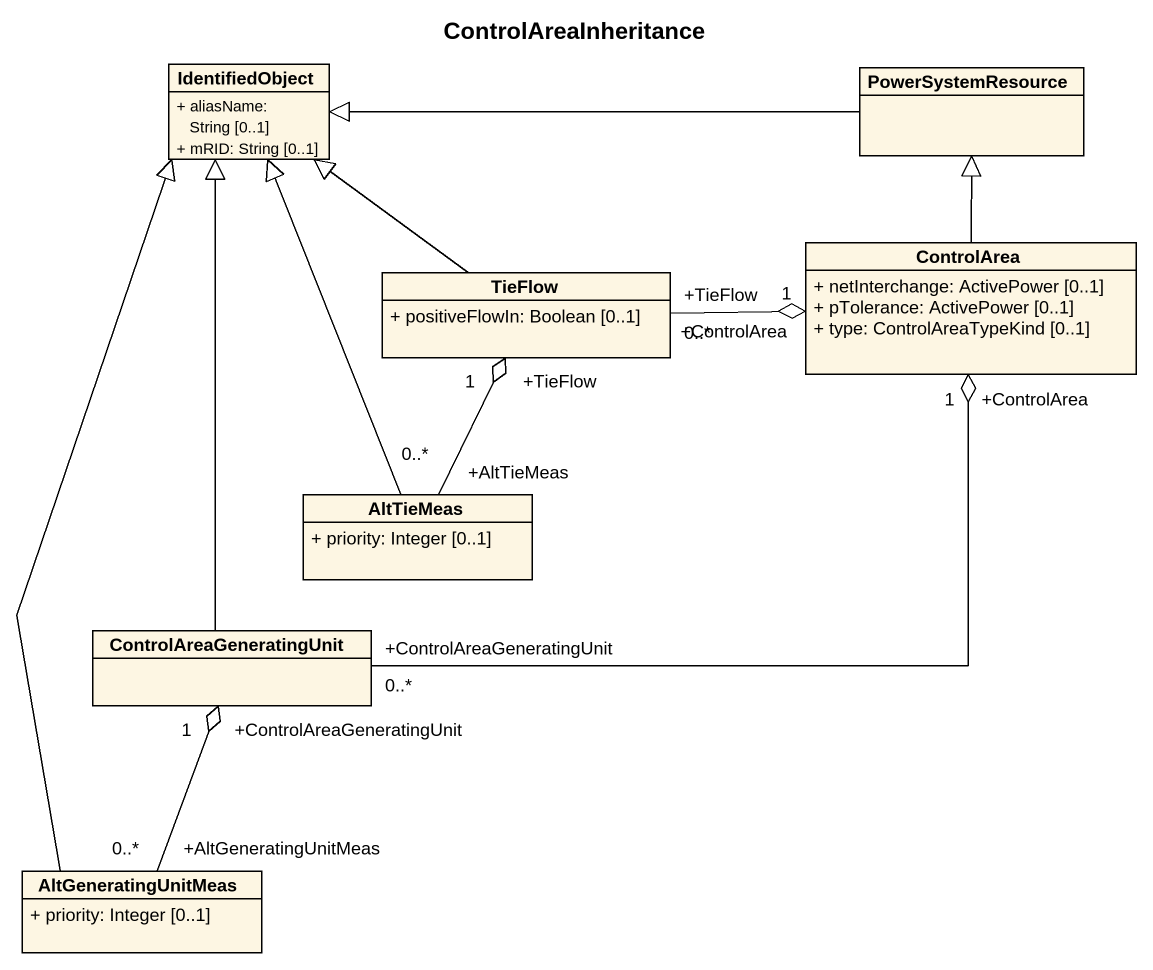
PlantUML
@startuml
title ControlAreaInheritance
hide circle
hide empty members
skinparam classAttributeIconSize 0
class IdentifiedObject {
  + aliasName: String [0..1]
  + mRID: String [0..1]
}
class PowerSystemResource
class TieFlow {
  + positiveFlowIn: Boolean [0..1]
}
class ControlArea {
  + netInterchange: ActivePower [0..1]
  + pTolerance: ActivePower [0..1]
  + type: ControlAreaTypeKind [0..1]
}
class AltTieMeas {
  + priority: Integer [0..1]
}
class ControlAreaGeneratingUnit
class AltGeneratingUnitMeas {
  + priority: Integer [0..1]
}
PowerSystemResource -left-|> IdentifiedObject
TieFlow -up-|> IdentifiedObject
TieFlow "+TieFlow\n0..*" -right-o "+ControlArea\n1" ControlArea
ControlArea -up-|> PowerSystemResource
AltTieMeas -up-|> IdentifiedObject
AltTieMeas "+AltTieMeas\n0..*" -up-o "+TieFlow\n1" TieFlow
ControlAreaGeneratingUnit -up-|> IdentifiedObject
ControlAreaGeneratingUnit "+ControlAreaGeneratingUnit\n0..*" -right-o "+ControlArea\n1" ControlArea
AltGeneratingUnitMeas -up-|> IdentifiedObject
AltGeneratingUnitMeas "+AltGeneratingUnitMeas\n0..*" -up-o "+ControlAreaGeneratingUnit\n1" ControlAreaGeneratingUnit
@enduml
